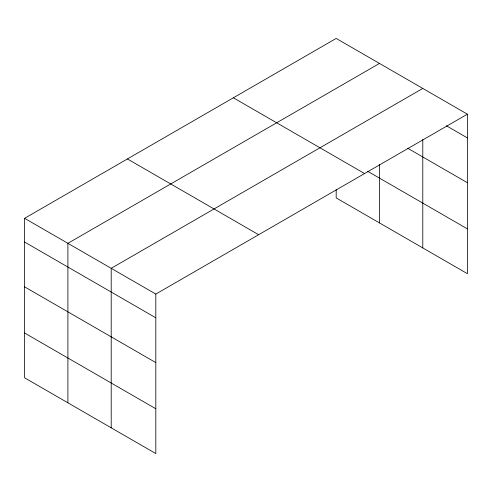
<?xml version="1.0" encoding="UTF-8"?>
<svg xmlns="http://www.w3.org/2000/svg" width="492" height="492" viewBox="0 0 492 492"><rect width="100%" height="100%" fill="white"/><g stroke="black" fill="none" stroke-linecap="round" stroke-linejoin="round"><path stroke-width="0.74" d="M24.6 218.319L155.816 294.075L155.816 453.569L24.6 377.813L24.6 218.319L336.184 38.431L467.4 114.187L467.4 273.681L336.184 197.925L336.184 189.568M379.486 63.431L67.902 243.319L67.902 402.813M422.788 88.431L111.204 268.318L111.204 427.812M155.816 294.075L467.4 114.187M446.404 125.792L467.4 137.914M407.696 148.246L467.4 182.717M367.678 171.302L467.4 228.878M233.362 97.791L364.578 173.547M127.422 158.959L258.638 234.715M24.6 242.046L155.816 317.801M24.6 286.848L155.816 362.604M24.6 333.01L155.816 408.766M422.788 139.494L422.788 247.925M379.486 164.5L379.486 222.925"/></g></svg>
